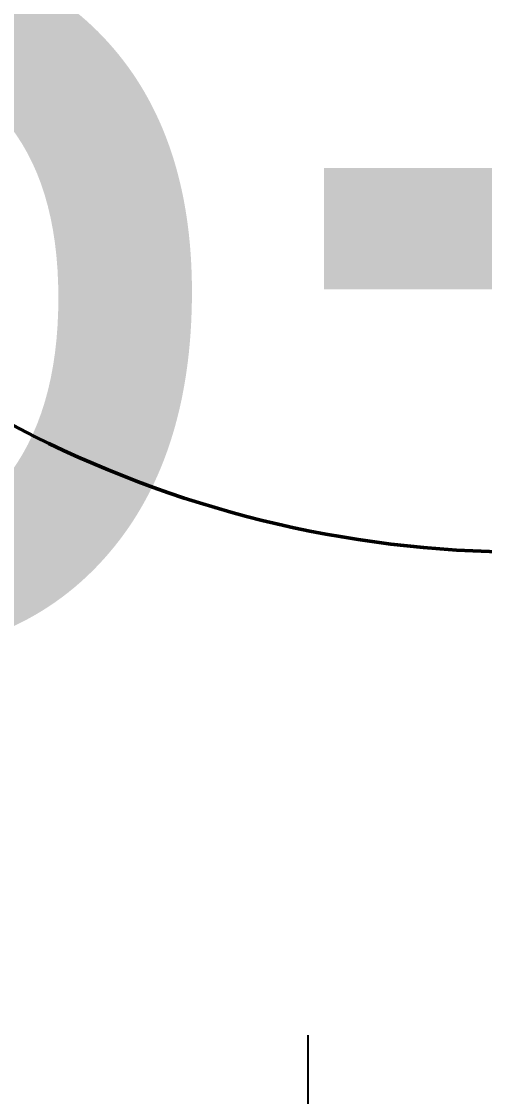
# Model space of a CAD drawing. Header units: millimetres. Extents: x -300 to 383236, y -195106 to -144646.
# Drawn here: x 7896.7 to 8052.4, y -175467.6 to -175106.1 of the extents above; entities that cross this region are included whole.
import ezdxf
from ezdxf.enums import TextEntityAlignment as Align

# ---------------------------------------------------------------- set-up
doc = ezdxf.new("R2010")
doc.units = ezdxf.units.MM
doc.header["$LTSCALE"] = 60
doc.set_wipeout_variables(frame=1)
doc.linetypes.add('CENTER', pattern=[2, 1.25, -0.25, 0.25, -0.25])
for name, color, linetype in [('1CEN', 20, 'CENTER'), ('C_TEXT_CONTAINER NO', 7, 'Continuous'), ('PDF3_형상', 7, 'Continuous')]:
    doc.layers.add(name, color=color, linetype=linetype)
doc.layers.add('C_REV', color=4, linetype='Continuous', lineweight=50)
doc.styles.add('Arial', font='arial.ttf')

# ---------------------------------------------------------------- blocks, each defined once
blk = doc.blocks.new('A$C688d464c')
at = {"layer": 'PDF3_형상', "color": 253, "lineweight": 25}
for points in [[(3004.26, -1418.45), (2932.38, -1418.45), (2922.97, -1414.18), (2919.54, -1414.18), (2916.11, -1416.74), (2915.27, -1420.17), (2916.97, -1423.59), (2920.4, -1426.16), (2923.82, -1425.3)], [(3034.21, -1416.74), (3034.21, -1497.18)], [(2933.23, -1418.45), (2933.23, -1421.87)], [(3013.67, -1425.3), (3010.25, -1420.17), (3005.11, -1418.45)], [(3014.52, -1425.3), (3016.24, -1426.16), (3023.94, -1426.16), (3023.94, -1425.3), (3026.51, -1425.3), (3026.51, -1420.17), (3042.77, -1420.17), (3042.77, -1425.3)], [(3034.21, -1425.3), (3034.21, -1420.17)], [(2923.82, -1426.16), (2932.38, -1422.73), (2959.77, -1422.73), (3003.41, -1422.73), (3008.53, -1425.3), (3014.52, -1433.86)], [(2959.77, -1421.87), (2959.77, -1422.73), (2964.04, -1424.44)], [(3006.83, -1428.72), (3000.84, -1425.3), (2964.04, -1425.3)], [(3012.82, -1436.43), (3007.69, -1427.86)], [(3045.33, -1426.16), (3023.94, -1426.16)], [(3055.61, -1444.12), (3055.61, -1434.71), (3053.03, -1427.01), (3052.19, -1426.16), (3045.33, -1426.16), (3045.33, -1425.3), (3026.51, -1425.3)], [(3012.82, -1444.98), (3012.82, -1432.15)], [(3015.38, -1433.86), (3017.1, -1434.71), (3055.61, -1434.71)], [(2940.94, -1437.29), (2892.16, -1437.29)], [(2914.41, -1438.14), (2914.41, -1549.39)], [(2915.27, -1439.85), (2916.11, -1439.85), (2916.11, -1437.29), (2978.59, -1436.43), (2967.46, -1436.43), (2966.6, -1437.29), (2962.33, -1437.29), (2961.47, -1438.14), (2958.05, -1438.14), (2958.05, -1438.99), (2956.34, -1438.99), (2957.19, -1440.7)], [(2916.11, -1437.29), (2915.27, -1438.14)], [(2928.09, -1465.52), (2929.81, -1465.52), (2929.81, -1466.37), (2929.81, -1465.52), (2929.81, -1464.67), (2930.67, -1463.81), (2930.67, -1462.95), (2931.52, -1462.95), (2931.52, -1462.1), (2932.38, -1461.24), (2932.38, -1460.38), (2933.23, -1459.54), (2934.09, -1458.68), (2934.09, -1457.82), (2934.94, -1457.82), (2934.94, -1456.96), (2935.8, -1456.11), (2936.66, -1455.25), (2937.52, -1454.39), (2946.07, -1446.7), (2956.34, -1441.56), (2967.46, -1437.29), (2979.45, -1436.43), (2991.43, -1437.29), (3002.55, -1441.56), (3012.82, -1446.7), (3021.37, -1454.39)], [(2958.91, -1439.85), (2972.6, -1436.43), (2986.29, -1436.43), (2999.98, -1439.85), (3000.84, -1438.99), (3000.84, -1439.85), (3001.7, -1439.85), (3001.7, -1440.7), (3002.55, -1440.7), (3003.41, -1438.99), (3001.7, -1438.99), (3000.84, -1438.14), (2998.27, -1438.14), (2997.41, -1437.29), (2993.13, -1437.29), (2992.27, -1436.43), (2981.16, -1436.43), (3043.62, -1437.29)], [(2999.98, -1548.53), (3000.84, -1549.39), (3003.41, -1549.39), (3003.41, -1548.53), (3004.26, -1548.53), (3005.11, -1547.67), (3005.97, -1547.67), (3007.69, -1546.81), (3008.53, -1546.81), (3009.39, -1545.95), (3010.25, -1545.95), (3011.11, -1545.11), (3011.96, -1544.25), (3012.82, -1544.25), (3013.67, -1543.39), (3014.52, -1542.54), (3015.38, -1542.54), (3016.24, -1541.68), (3017.1, -1540.82), (3017.1, -1539.98), (3017.96, -1539.98), (3018.8, -1539.12), (3019.66, -1538.26), (3020.52, -1537.4), (3021.37, -1536.54), (3022.23, -1536.54), (3023.09, -1535.69), (3023.09, -1534.84), (3022.23, -1533.98), (3022.23, -1533.13), (3023.09, -1533.13), (3023.09, -1532.27), (3023.94, -1531.41), (3024.8, -1530.55), (3024.8, -1529.7), (3025.65, -1529.7), (3025.65, -1528.84), (3026.51, -1528.84), (3026.51, -1527.99), (3027.37, -1527.13), (3027.37, -1526.28), (3028.22, -1525.42), (3028.22, -1524.56), (3029.08, -1524.56), (3029.08, -1523.7), (3029.94, -1522.86), (3029.08, -1522.86), (3028.22, -1522), (3027.37, -1522), (3027.37, -1520.29), (3026.51, -1520.29), (3026.51, -1521.14), (3026.51, -1520.29), (3024.8, -1520.29), (3024.8, -1519.43), (3022.23, -1519.43), (3022.23, -1518.58), (3021.37, -1518.58), (3021.37, -1517.72), (3022.23, -1516.87), (3022.23, -1508.31), (3023.09, -1507.46), (3023.09, -1493.76), (3029.94, -1493.76), (3029.94, -1497.18), (3029.08, -1498.03), (3029.08, -1513.45), (3028.22, -1514.29), (3028.22, -1519.43), (3027.37, -1520.29), (3027.37, -1516.01), (3028.22, -1514.29), (3028.22, -1504.88), (3029.08, -1504.03), (3029.08, -1493.76), (3029.08, -1484.35), (3028.22, -1483.49), (3028.22, -1473.22), (3027.37, -1472.37), (3027.37, -1468.09), (3027.37, -1467.23), (3026.51, -1467.23), (3026.51, -1466.37), (3023.94, -1462.95), (3021.37, -1458.68), (3017.96, -1455.25), (3014.52, -1451.83), (3011.11, -1449.26), (3006.83, -1446.7), (3002.55, -1444.98), (2998.27, -1443.27), (2993.99, -1441.56), (2988.86, -1440.7), (2984.58, -1439.85), (2975.17, -1439.85), (2970.02, -1440.7), (2965.75, -1441.56), (2961.47, -1443.27), (2957.19, -1444.98), (2952.92, -1446.7), (2948.64, -1449.26), (2945.21, -1451.83), (2941.79, -1455.25), (2938.36, -1458.68), (2935.8, -1462.95), (2933.23, -1466.37), (2932.38, -1466.37), (2932.38, -1467.23), (2932.38, -1468.09), (2932.38, -1469.8), (2931.52, -1470.65), (2931.52, -1478.36), (2930.67, -1479.21), (2930.67, -1491.2), (2931.52, -1492.04), (2931.52, -1492.9), (2931.52, -1493.76), (2931.52, -1492.9), (2931.52, -1493.76), (2931.52, -1495.47), (2931.52, -1494.62)], [(2933.23, -1466.37), (2932.38, -1466.37), (2934.94, -1462.1), (2937.52, -1458.68), (2940.94, -1455.25), (2944.35, -1451.83), (2948.64, -1449.26), (2952.06, -1446.7), (2956.34, -1444.12), (2960.61, -1442.42), (2965.75, -1440.7), (2970.02, -1439.85), (2975.17, -1438.99), (2984.58, -1438.99), (2988.86, -1439.85), (2993.99, -1440.7), (2998.27, -1442.42), (3002.55, -1444.12), (3006.83, -1445.84), (3011.11, -1448.4), (3014.52, -1451.83), (3018.8, -1455.25), (3021.37, -1458.68), (3024.8, -1462.1), (3027.37, -1466.37), (3026.51, -1466.37)], [(2906.7, -1459.54), (2905, -1450.97), (2906.7, -1442.42), (2914.41, -1442.42)], [(2907.56, -1442.42), (2907.56, -1450.97)], [(3021.37, -1469.8), (3021.37, -1468.95), (3023.94, -1468.95), (3023.94, -1468.09), (3025.65, -1468.09), (3025.65, -1467.23), (3026.51, -1467.23), (3024.8, -1467.23), (3024.8, -1468.09), (3022.23, -1468.09), (3022.23, -1468.95), (3021.37, -1468.95), (3018.8, -1465.52), (3016.24, -1462.1), (3013.67, -1459.54), (3010.25, -1456.11), (3006.83, -1453.53), (3003.41, -1451.83), (2999.98, -1450.11), (2995.7, -1448.4), (2992.27, -1446.7), (2988, -1445.84), (2983.72, -1445.84), (2979.45, -1444.98), (2976.03, -1445.84), (2971.74, -1445.84), (2967.46, -1446.7), (2963.19, -1448.4), (2959.77, -1450.11), (2955.48, -1451.83), (2952.06, -1453.53), (2948.64, -1456.11), (2946.07, -1459.54), (2942.65, -1462.1), (2940.08, -1465.52), (2938.36, -1468.95), (2938.36, -1469.8), (2939.22, -1469.8), (2939.22, -1473.22), (2938.36, -1473.22), (2938.36, -1483.49), (2941.79, -1481.79), (2941.79, -1480.93), (2951.2, -1480.93), (2951.2, -1480.06)], [(3013.67, -1444.98), (3014.52, -1445.84)], [(3044.48, -1450.97), (3052.19, -1450.97), (3052.19, -1442.42)], [(3053.03, -1459.54), (3054.75, -1450.97), (3053.03, -1442.42), (3044.48, -1442.42)], [(3056.47, -1444.98), (3055.61, -1447.55)], [(3012.82, -1449.26), (3012.82, -1451.83)], [(3014.52, -1453.53), (3016.24, -1453.53), (3016.24, -1448.4), (3014.52, -1448.4), (3013.67, -1449.26)], [(3038.49, -1451.83), (3038.49, -1447.55), (3037.63, -1446.7), (3016.24, -1446.7), (3014.52, -1446.7)], [(3015.38, -1448.4), (3015.38, -1453.53)], [(3016.24, -1446.7), (3016.24, -1448.4)], [(3053.89, -1452.69), (3054.75, -1451.83), (3054.75, -1447.55)], [(2914.41, -1450.97), (2906.7, -1450.97)], [(2907.56, -1451.83), (2907.56, -1460.38)], [(3013.67, -1451.83), (3014.52, -1452.69)], [(3023.09, -1452.69), (3022.23, -1453.53), (3022.23, -1454.39), (3023.09, -1455.25), (3023.09, -1456.11), (3023.94, -1456.11), (3023.94, -1456.96), (3024.8, -1456.96), (3024.8, -1457.82), (3025.65, -1458.68), (3026.51, -1459.54), (3026.51, -1460.38), (3027.37, -1461.24), (3027.37, -1462.1), (3028.22, -1462.1), (3028.22, -1462.95), (3029.08, -1463.81), (3029.08, -1464.67), (3029.94, -1464.67), (3029.94, -1465.52), (3029.94, -1466.37), (3029.94, -1467.23), (3028.22, -1467.23), (3028.22, -1468.09), (3027.37, -1468.09)], [(3039.35, -1451.83), (3040.21, -1452.69)], [(3052.19, -1460.38), (3052.19, -1451.83)], [(3016.24, -1453.53), (3016.24, -1470.65), (3010.25, -1470.65), (3010.25, -1517.72), (3010.25, -1518.58)], [(3038.49, -1453.53), (3030.78, -1453.53)], [(3053.89, -1453.53), (3053.03, -1453.53), (3040.21, -1453.53)], [(3059.03, -1469.8), (3059.03, -1470.65), (3053.03, -1470.65), (3053.03, -1453.53)], [(2914.41, -1460.38), (2906.7, -1460.38)], [(2956.34, -1468.09), (2958.05, -1466.37), (2959.77, -1465.52), (2961.47, -1463.81), (2963.19, -1462.95), (2964.89, -1462.1), (2967.46, -1461.24), (2969.18, -1460.38), (2970.88, -1460.38), (2973.45, -1459.54), (2975.17, -1459.54), (2977.73, -1458.68), (2982.01, -1458.68), (2983.72, -1459.54), (2986.29, -1459.54), (2988, -1460.38), (2990.57, -1460.38), (2992.27, -1461.24), (2993.99, -1462.1), (2996.56, -1462.95), (2998.27, -1463.81), (2999.98, -1465.52), (3001.7, -1466.37), (3003.41, -1468.09), (2996.56, -1462.95), (2988, -1459.54), (2979.45, -1458.68), (2970.88, -1459.54), (2962.33, -1462.95), (2955.48, -1468.09)], [(3044.48, -1460.38), (3053.03, -1460.38)], [(3031.64, -1520.29), (3031.64, -1521.14), (3031.64, -1520.29), (3031.64, -1468.09), (3031.64, -1466.37), (3031.64, -1465.52), (3029.94, -1465.52), (3029.94, -1464.67), (3031.64, -1463.81), (3029.94, -1464.67), (3029.94, -1465.52), (3028.22, -1465.52), (3027.37, -1466.37), (3027.37, -1468.09), (3027.37, -1467.23)], [(3043.62, -1466.37), (3031.64, -1466.37), (3031.64, -1464.67), (3031.64, -1463.81)], [(2915.27, -1464.67), (2916.11, -1464.67), (2928.09, -1464.67), (2928.09, -1466.37), (2928.09, -1467.23), (2927.25, -1467.23), (2927.25, -1468.09), (2927.25, -1489.48), (2928.95, -1489.48), (2927.25, -1491.2), (2927.25, -1489.48), (2916.11, -1489.48)], [(2916.11, -1467.23), (2915.27, -1467.23)], [(2916.11, -1466.37), (2928.09, -1466.37)], [(2927.25, -1467.23), (2928.95, -1466.37)], [(2931.52, -1468.09), (2931.52, -1467.23), (2929.81, -1467.23), (2929.81, -1466.37), (2929.81, -1489.48), (2929.81, -1483.49), (2930.67, -1482.63), (2930.67, -1472.37), (2931.52, -1471.51), (2931.52, -1468.09), (2931.52, -1467.23), (2932.38, -1467.23), (2932.38, -1466.37), (2932.38, -1465.52)], [(2932.38, -1466.37), (2931.52, -1466.37), (2931.52, -1465.52), (2929.81, -1465.52)], [(3007.69, -1467.23), (3006.83, -1467.23), (3006.83, -1521.14), (3007.69, -1521.14)], [(3027.37, -1520.29), (3029.08, -1520.29), (3029.08, -1521.14), (3029.94, -1521.14), (3029.94, -1466.37), (3031.64, -1467.23)], [(3044.48, -1467.23), (3043.62, -1467.23)], [(2933.23, -1468.09), (2932.38, -1468.09)], [(2952.06, -1470.65), (2952.92, -1471.51), (2953.78, -1469.8)], [(2952.92, -1470.65), (2952.06, -1473.22), (2952.06, -1472.37), (2952.92, -1472.37), (2952.92, -1471.51), (2952.92, -1470.65), (2953.78, -1470.65)], [(3005.97, -1468.95), (3005.97, -1519.43), (3003.41, -1515.15), (3003.41, -1472.37), (3002.55, -1472.37), (3002.55, -1515.15), (3003.41, -1515.15), (3002.55, -1516.01), (3005.11, -1520.29), (2954.63, -1520.29), (2957.19, -1516.01), (2956.34, -1515.15), (2953.78, -1519.43), (2953.78, -1468.95)], [(2954.63, -1468.09), (3005.11, -1468.09)], [(2996.56, -1471.51), (2998.27, -1468.95), (2961.47, -1468.95), (2963.19, -1471.51), (2995.7, -1471.51)], [(2997.41, -1470.65), (2962.33, -1470.65)], [(3004.26, -1469.8), (3004.26, -1473.22), (2990.57, -1473.22), (2989.71, -1474.94), (2989.71, -1513.45), (2990.57, -1514.29), (3004.26, -1514.29), (3004.26, -1473.22)], [(3006.83, -1468.09), (3005.11, -1469.8), (3005.97, -1471.51), (3006.83, -1470.65), (3007.69, -1473.22), (3006.83, -1473.22), (3006.83, -1471.51), (3006.83, -1470.65)], [(3005.97, -1470.65), (3005.97, -1471.51), (3006.83, -1471.51)], [(3009.39, -1469.8), (3007.69, -1468.09)], [(3021.37, -1468.95), (3020.52, -1469.8), (3020.52, -1474.94), (3021.37, -1475.78), (3021.37, -1483.49), (3017.96, -1481.79), (3017.96, -1480.93), (3008.53, -1480.93)], [(3010.25, -1469.8), (3010.25, -1470.65)], [(3059.03, -1470.65), (3059.03, -1517.72), (3010.25, -1517.72)], [(3016.24, -1469.8), (3024.8, -1474.08), (3034.21, -1475.78), (3043.62, -1474.08), (3052.19, -1469.8)], [(3029.94, -1493.76), (3029.94, -1490.34), (3029.08, -1489.48), (3029.08, -1474.08), (3028.22, -1473.22), (3028.22, -1468.95), (3027.37, -1468.09), (3026.51, -1468.09)], [(3034.21, -1470.65), (3034.21, -1521.14)], [(2911.84, -1474.08), (2913.55, -1475.78)], [(2952.06, -1506.6), (2951.2, -1506.6), (2951.2, -1505.74), (2941.79, -1505.74), (2939.22, -1505.74), (2939.22, -1504.03), (2938.36, -1504.03), (2938.36, -1503.17), (2938.36, -1493.76), (2938.36, -1485.21), (2938.36, -1483.49), (2939.22, -1483.49), (2939.22, -1482.63), (2940.08, -1482.63), (2940.08, -1481.79), (2941.79, -1481.79), (2951.2, -1481.79), (2951.2, -1473.22), (2952.06, -1473.22), (2952.06, -1480.93), (2951.2, -1480.93)], [(2956.34, -1472.37), (2956.34, -1515.15), (2957.19, -1515.15), (2957.19, -1472.37), (2956.34, -1472.37), (3002.55, -1472.37), (3002.55, -1471.51)], [(2957.19, -1472.37), (2957.19, -1471.51), (3001.7, -1471.51)], [(2978.59, -1471.51), (2979.45, -1471.51), (2980.3, -1471.51), (2979.45, -1471.51)], [(2990.57, -1474.08), (2990.57, -1480.93)], [(3008.53, -1480.06), (3008.53, -1480.93), (3007.69, -1480.93), (3007.69, -1473.22), (3008.53, -1473.22), (3008.53, -1481.79), (3017.96, -1481.79), (3018.8, -1481.79), (3019.66, -1482.63), (3020.52, -1482.63), (3020.52, -1483.49), (3020.52, -1484.35), (3021.37, -1484.35), (3021.37, -1485.21), (3021.37, -1493.76), (3021.37, -1503.17), (3021.37, -1504.03), (3020.52, -1504.03), (3020.52, -1504.88), (3019.66, -1504.88), (3019.66, -1505.74), (3017.96, -1505.74), (3008.53, -1505.74), (3008.53, -1506.6), (3017.96, -1506.6)], [(3046.19, -1475.78), (3047.9, -1474.08)], [(3056.47, -1474.08), (3058.17, -1475.78)], [(2914.41, -1476.64), (2913.55, -1476.64)], [(2989.71, -1477.5), (2940.94, -1477.5)], [(3045.33, -1476.64), (3046.19, -1476.64)], [(3059.03, -1476.64), (3058.17, -1476.64)], [(3059.88, -1510.88), (3059.03, -1511.73), (3059.03, -1476.64), (3059.88, -1477.5)], [(3004.26, -1481.79), (2990.57, -1481.79), (2990.57, -1486.06)], [(2993.13, -1484.35), (2992.27, -1482.63), (2993.13, -1480.93), (2993.13, -1485.21)], [(2993.99, -1485.21), (2993.99, -1480.93)], [(2994.85, -1484.35), (2995.7, -1482.63), (2994.85, -1480.93)], [(3059.03, -1481.79), (3010.25, -1481.79)], [(2938.36, -1483.49), (2937.52, -1483.49), (2937.52, -1485.21), (2937.52, -1493.76), (2937.52, -1503.17), (2937.52, -1502.31)], [(2937.52, -1484.35), (2937.52, -1485.21), (2938.36, -1485.21)], [(2938.36, -1482.63), (2938.36, -1483.49), (2939.22, -1483.49)], [(3021.37, -1485.21), (3022.23, -1485.21)], [(2928.09, -1491.2), (2929.81, -1489.48), (2929.81, -1488.62)], [(3004.26, -1486.06), (2990.57, -1486.06), (2990.57, -1501.47), (3004.26, -1501.47)], [(2904.14, -1492.9), (2910.99, -1492.9)], [(2915.27, -1492.9), (2921.26, -1492.9), (2920.4, -1493.76), (2921.26, -1495.47), (2915.27, -1495.47)], [(2916.11, -1491.2), (2928.09, -1491.2), (2928.95, -1492.04), (2929.81, -1492.04), (2929.81, -1492.9), (2929.81, -1493.76), (2930.67, -1493.76), (2929.81, -1493.76), (2938.36, -1493.76)], [(2921.26, -1491.2), (2921.26, -1492.9), (2929.81, -1492.9), (2929.81, -1492.04), (2930.67, -1492.04)], [(2930.67, -1491.2), (2930.67, -1490.34), (2929.81, -1489.48), (2928.09, -1491.2), (2928.09, -1490.34)], [(2928.95, -1492.04), (2929.81, -1491.2)], [(3035.07, -1492.9), (3034.21, -1492.9), (3034.21, -1494.62), (3033.36, -1494.62), (3033.36, -1495.47), (3035.07, -1495.47), (3035.07, -1492.9), (3035.07, -1492.04)], [(3034.21, -1492.04), (3034.21, -1496.33), (3034.21, -1492.04)], [(3055.61, -1492.9), (3048.76, -1492.9)], [(2989.71, -1493.76), (2916.11, -1493.76)], [(2929.81, -1494.62), (2929.81, -1495.47), (2929.81, -1496.33), (2928.95, -1496.33), (2928.09, -1496.33), (2916.11, -1496.33)], [(2929.81, -1493.76), (2920.4, -1493.76), (2929.81, -1493.76)], [(2929.81, -1495.47), (2921.26, -1495.47), (2921.26, -1496.33)], [(2927.25, -1496.33), (2927.25, -1498.03), (2927.25, -1520.29), (2927.25, -1519.43)], [(2929.81, -1497.18), (2928.95, -1496.33), (2928.95, -1495.47)], [(2930.67, -1495.47), (2929.81, -1495.47), (2929.81, -1493.76)], [(2931.52, -1495.47), (2931.52, -1496.33), (2930.67, -1496.33), (2930.67, -1497.18), (2930.67, -1508.31), (2931.52, -1510.02), (2931.52, -1516.87), (2932.38, -1518.58), (2932.38, -1520.29), (2932.38, -1521.14), (2933.23, -1520.29), (2933.23, -1521.14), (2935.8, -1525.42), (2938.36, -1528.84), (2941.79, -1532.27), (2945.21, -1535.69), (2948.64, -1538.26), (2952.92, -1540.82), (2957.19, -1543.39), (2961.47, -1545.11), (2965.75, -1546.81), (2970.02, -1547.67), (2975.17, -1548.53), (2984.58, -1548.53), (2988.86, -1547.67), (2993.99, -1546.81), (2998.27, -1545.11), (3002.55, -1543.39), (3006.83, -1540.82), (3011.11, -1538.26), (3014.52, -1535.69), (3017.96, -1532.27), (3021.37, -1528.84), (3023.94, -1525.42), (3026.51, -1521.14), (3025.65, -1521.14), (3025.65, -1520.29), (3023.94, -1520.29), (3023.09, -1519.43), (3021.37, -1519.43), (3018.8, -1522.86), (3016.24, -1525.42), (3013.67, -1528.84), (3010.25, -1531.41), (3006.83, -1533.98), (3003.41, -1536.54), (2999.98, -1538.26), (2995.7, -1539.98), (2992.27, -1540.82), (2988, -1541.68), (2983.72, -1542.54), (2976.03, -1542.54), (2971.74, -1541.68), (2967.46, -1540.82), (2963.19, -1539.98), (2959.77, -1538.26), (2955.48, -1536.54), (2952.06, -1533.98), (2948.64, -1531.41), (2946.07, -1528.84), (2942.65, -1525.42), (2940.08, -1522.86), (2938.36, -1519.43), (2939.22, -1518.58), (2939.22, -1515.15), (2938.36, -1514.29), (2938.36, -1504.03)], [(3065.02, -1493.76), (3082.13, -1493.76), (3065.02, -1493.76), (3004.26, -1493.76), (2986.29, -1493.76)], [(3021.37, -1493.76), (3022.23, -1493.76), (3022.23, -1501.47), (3021.37, -1502.31), (3021.37, -1504.03), (3021.37, -1503.17), (3022.23, -1503.17)], [(3032.5, -1493.76), (3036.78, -1493.76), (3032.5, -1493.76)], [(2916.11, -1498.03), (2927.25, -1498.03)], [(2927.25, -1497.18), (2928.95, -1498.89), (2927.25, -1498.89)], [(2929.81, -1498.03), (2929.81, -1498.89), (2928.09, -1497.18), (2929.81, -1498.89), (2929.81, -1498.03), (2930.67, -1498.03), (2930.67, -1497.18)], [(2939.22, -1504.03), (2938.36, -1504.03), (2937.52, -1504.03), (2937.52, -1503.17), (2938.36, -1503.17)], [(2990.57, -1501.47), (2990.57, -1506.6), (3004.26, -1506.6)], [(2938.36, -1504.88), (2941.79, -1506.6)], [(2941.79, -1505.74), (2941.79, -1506.6), (2951.2, -1506.6)], [(2952.06, -1516.87), (2952.92, -1516.01), (2952.92, -1516.87), (2952.92, -1516.01), (2952.06, -1516.01), (2952.06, -1514.29), (2951.2, -1514.29), (2951.2, -1505.74)], [(3008.53, -1505.74), (3008.53, -1514.29), (3007.69, -1514.29), (3007.69, -1515.15), (3006.83, -1515.15), (3006.83, -1516.87), (3005.97, -1516.87), (3005.97, -1517.72)], [(3008.53, -1506.6), (3007.69, -1506.6)], [(3059.03, -1505.74), (3010.25, -1505.74)], [(3021.37, -1504.88), (3017.96, -1506.6), (3017.96, -1505.74)], [(2989.71, -1510.88), (2934.09, -1510.88)], [(2952.06, -1515.15), (2952.06, -1507.46)], [(2990.57, -1507.46), (2990.57, -1514.29)], [(3007.69, -1507.46), (3007.69, -1515.15)], [(2904.14, -1513.45), (2910.99, -1513.45)], [(2913.55, -1512.59), (2911.84, -1514.29)], [(2914.41, -1511.73), (2913.55, -1511.73)], [(2952.92, -1516.01), (2953.78, -1517.72), (2953.78, -1516.87), (2952.92, -1516.87), (2952.06, -1514.29)], [(3004.26, -1514.29), (3004.26, -1518.58)], [(3007.69, -1514.29), (3006.83, -1516.87), (3005.97, -1516.01), (3005.11, -1517.72)], [(3045.33, -1511.73), (3046.19, -1511.73)], [(3047.9, -1514.29), (3046.19, -1512.59)], [(3055.61, -1513.45), (3048.76, -1513.45)], [(3058.17, -1512.59), (3056.47, -1514.29)], [(3059.03, -1511.73), (3058.17, -1511.73)], [(3002.55, -1515.15), (3002.55, -1516.01), (2956.34, -1516.01)], [(2957.19, -1515.15), (2957.19, -1516.01)], [(3001.7, -1516.87), (2957.19, -1516.87)], [(2995.7, -1516.87), (2963.19, -1516.87), (2961.47, -1519.43), (2998.27, -1519.43), (2996.56, -1516.87)], [(2962.33, -1517.72), (2997.41, -1517.72)], [(2978.59, -1516.01), (2979.45, -1516.01), (2980.3, -1516.01)], [(2980.3, -1516.87), (2979.45, -1516.87)], [(3059.03, -1517.72), (3059.03, -1518.58)], [(2916.11, -1521.14), (2915.27, -1521.14), (2916.11, -1521.14), (2928.09, -1521.14)], [(2928.95, -1522), (2927.25, -1521.14)], [(2929.81, -1521.14), (2930.67, -1521.14), (2930.67, -1520.29), (2931.52, -1520.29), (2931.52, -1519.43)], [(2932.38, -1519.43), (2933.23, -1519.43)], [(2953.78, -1518.58), (2954.63, -1519.43)], [(2955.48, -1519.43), (2962.33, -1524.56), (2970.88, -1527.99), (2979.45, -1528.84), (2988, -1527.99), (2996.56, -1524.56), (3003.41, -1519.43)], [(3003.41, -1520.29), (3001.7, -1521.14), (2999.98, -1522.86), (2998.27, -1523.7), (2996.56, -1524.56), (2993.99, -1526.28), (2992.27, -1526.28), (2990.57, -1527.13), (2988, -1527.99), (2986.29, -1528.84), (2975.17, -1528.84), (2973.45, -1527.99), (2970.88, -1527.99), (2969.18, -1527.13), (2967.46, -1526.28), (2964.89, -1525.42), (2963.19, -1524.56), (2961.47, -1523.7), (2959.77, -1522.86), (2958.05, -1521.14), (2956.34, -1520.29)], [(3005.11, -1518.58), (3006.83, -1520.29)], [(3005.11, -1519.43), (3005.97, -1518.58)], [(3007.69, -1520.29), (3009.39, -1518.58)], [(3026.51, -1519.43), (3027.37, -1519.43)], [(3026.51, -1520.29), (3027.37, -1521.14), (3026.51, -1521.14)], [(3026.51, -1522), (3027.37, -1522), (3027.37, -1521.14)], [(3031.64, -1522), (3029.94, -1522), (3029.94, -1522.86), (3031.64, -1523.7), (3031.64, -1522.86), (3031.64, -1523.7), (3031.64, -1521.14), (3029.94, -1522), (3029.94, -1521.14)], [(3031.64, -1521.14), (3043.62, -1521.14), (3044.48, -1521.14)], [(2916.11, -1523.7), (2915.27, -1523.7), (2916.11, -1523.7), (2928.09, -1523.7), (2935.8, -1534.84), (2936.66, -1533.98)], [(2929.81, -1522), (2928.09, -1522)], [(2929.81, -1522.86), (2928.09, -1523.7), (2928.09, -1522.86)], [(3044.48, -1523.7), (3043.62, -1523.7), (3031.64, -1523.7), (3029.94, -1522.86), (3029.94, -1522)], [(2906.7, -1545.11), (2905, -1536.54), (2906.7, -1527.99), (2914.41, -1527.99)], [(2907.56, -1527.99), (2907.56, -1536.54)], [(3044.48, -1536.54), (3052.19, -1536.54), (3052.19, -1527.99)], [(3053.03, -1545.11), (3054.75, -1536.54), (3053.03, -1527.99), (3044.48, -1527.99)], [(2937.52, -1533.13), (2946.07, -1540.82), (2956.34, -1545.95), (2967.46, -1550.24), (2979.45, -1551.09), (2991.43, -1550.24), (3002.55, -1545.95), (3012.82, -1540.82), (3021.37, -1533.13)], [(3022.23, -1533.98), (3021.37, -1533.98), (3020.52, -1534.84), (3019.66, -1535.69), (3018.8, -1536.54), (3018.8, -1537.4), (3017.96, -1537.4), (3017.1, -1538.26), (3016.24, -1539.12), (3015.38, -1539.98), (3014.52, -1539.98), (3013.67, -1540.82), (3012.82, -1541.68), (3011.96, -1541.68), (3011.11, -1542.54), (3010.25, -1543.39), (3009.39, -1543.39), (3008.53, -1544.25), (3007.69, -1544.25), (3006.83, -1545.11), (3005.97, -1545.95), (3005.11, -1545.95), (3004.26, -1546.81), (3002.55, -1546.81), (3002.55, -1547.67), (3000.84, -1547.67), (3000.84, -1548.53)], [(2914.41, -1536.54), (2906.7, -1536.54)], [(2907.56, -1537.4), (2907.56, -1545.95)], [(3052.19, -1545.95), (3052.19, -1537.4)], [(2914.41, -1545.95), (2906.7, -1545.95)], [(3044.48, -1545.95), (3053.03, -1545.95)], [(2915.27, -1549.39), (2916.11, -1550.24), (2916.11, -1547.67), (2915.27, -1547.67), (2916.11, -1547.67), (2916.11, -1550.24)], [(2916.11, -1551.09), (2978.59, -1551.95), (2970.88, -1551.95), (2970.02, -1551.09), (2964.89, -1551.09), (2964.04, -1550.24), (2959.77, -1550.24), (2958.91, -1549.39), (2956.34, -1549.39), (2956.34, -1548.53), (2956.34, -1547.67)], [(2957.19, -1547.67), (2956.34, -1549.39)], [(2958.91, -1547.67), (2972.6, -1551.09), (2986.29, -1551.09), (2999.98, -1547.67)], [(2977.73, -1552.8), (2977.73, -1551.95), (2977.73, -1552.8), (2977.73, -1551.95), (2981.16, -1551.95), (2988.86, -1551.95), (2989.71, -1551.09), (2994.85, -1551.09), (2995.7, -1550.24), (2999.12, -1550.24), (2999.98, -1549.39), (3000.84, -1549.39)], [(3003.41, -1549.39), (3002.55, -1547.67)], [(3003.41, -1548.53), (3043.62, -1547.67), (3044.48, -1547.67)], [(2976.87, -1551.95), (2976.87, -1551.09)], [(2981.16, -1551.95), (3043.62, -1551.09)], [(2982.01, -1551.95), (2982.01, -1552.8), (2982.01, -1551.95), (2982.01, -1551.09)]]:
    blk.add_lwpolyline(points, dxfattribs=at)
for points in [[(3043.62, -1437.29), (3043.62, -1439.85), (3043.62, -1547.67), (3043.62, -1550.24), (3044.48, -1549.39), (3044.48, -1438.14)], [(3030.78, -1455.25), (3038.49, -1455.25), (3038.49, -1448.4), (3030.78, -1448.4)], [(2928.09, -1463.81), (2928.09, -1464.67), (2928.09, -1463.81), (2929.81, -1464.67)], [(2933.23, -1466.37), (2933.23, -1467.23), (2932.38, -1466.37)], [(2932.38, -1467.23), (2933.23, -1467.23), (2934.09, -1468.09), (2935.8, -1468.09), (2935.8, -1468.95), (2938.36, -1468.95), (2937.52, -1468.95), (2936.66, -1468.09), (2934.94, -1468.09), (2934.94, -1467.23)], [(3026.51, -1467.23), (3026.51, -1466.37), (3027.37, -1466.37)], [(2954.63, -1468.09), (2953.78, -1468.95), (2956.34, -1472.37), (2957.19, -1471.51)], [(3005.97, -1468.95), (3005.11, -1468.09), (3002.55, -1471.51), (3003.41, -1472.37)], [(2904.14, -1514.29), (2904.14, -1473.22), (2910.99, -1473.22), (2910.99, -1515.15)], [(3055.61, -1514.29), (3055.61, -1473.22), (3048.76, -1473.22), (3048.76, -1515.15)], [(2914.41, -1510.88), (2914.41, -1477.5), (2914.41, -1476.64), (2914.41, -1511.73)], [(3044.48, -1510.88), (3044.48, -1477.5), (3045.33, -1476.64), (3045.33, -1511.73)], [(2991.43, -1482.63), (2991.43, -1481.79), (2992.27, -1480.93), (2995.7, -1480.93), (2995.7, -1481.79), (2996.56, -1482.63), (2996.56, -1483.49), (2995.7, -1484.35), (2995.7, -1485.21), (2992.27, -1485.21), (2991.43, -1484.35)], [(2992.27, -1482.63), (2993.13, -1484.35), (2995.7, -1483.49), (2995.7, -1481.79), (2993.13, -1480.93)], [(2962.33, -1493.76), (2962.33, -1492.9), (2963.19, -1491.2), (2964.04, -1490.34), (2964.89, -1489.48), (2966.6, -1488.62), (2969.18, -1488.62), (2970.02, -1489.48), (2971.74, -1490.34), (2972.6, -1491.2), (2972.6, -1496.33), (2971.74, -1498.03), (2970.02, -1498.89), (2964.89, -1498.89), (2964.04, -1498.03), (2963.19, -1496.33), (2962.33, -1495.47)], [(2986.29, -1493.76), (2986.29, -1492.9), (2987.14, -1491.2), (2988, -1490.34), (2988.86, -1489.48), (2990.57, -1488.62), (2993.13, -1488.62), (2993.99, -1489.48), (2995.7, -1490.34), (2996.56, -1491.2), (2996.56, -1492.9), (2997.41, -1493.76), (2996.56, -1495.47), (2996.56, -1496.33), (2995.7, -1498.03), (2993.99, -1498.89), (2988.86, -1498.89), (2988, -1498.03), (2987.14, -1496.33), (2986.29, -1495.47)], [(2963.19, -1493.76), (2964.04, -1497.18), (2967.46, -1498.03), (2970.88, -1497.18), (2971.74, -1493.76), (2970.88, -1490.34), (2967.46, -1489.48), (2964.04, -1490.34)], [(2964.04, -1493.76), (2964.89, -1496.33), (2967.46, -1497.18), (2970.02, -1496.33), (2970.88, -1493.76), (2970.02, -1491.2), (2967.46, -1490.34), (2964.89, -1491.2)], [(2964.04, -1493.76), (2964.89, -1496.33), (2967.46, -1497.18), (2970.02, -1496.33), (2970.88, -1493.76), (2970.02, -1491.2), (2967.46, -1490.34), (2964.89, -1491.2)], [(2966.6, -1492.04), (2969.18, -1492.04), (2970.02, -1493.76), (2969.18, -1496.33), (2966.6, -1496.33), (2965.75, -1493.76)], [(2987.14, -1493.76), (2988, -1497.18), (2991.43, -1498.03), (2994.85, -1497.18), (2995.7, -1493.76), (2994.85, -1490.34), (2991.43, -1489.48), (2988, -1490.34)], [(2988, -1493.76), (2988.86, -1496.33), (2991.43, -1497.18), (2993.99, -1496.33), (2994.85, -1493.76), (2993.99, -1491.2), (2991.43, -1490.34), (2988.86, -1491.2)], [(2988, -1493.76), (2988.86, -1496.33), (2991.43, -1497.18), (2993.99, -1496.33), (2994.85, -1493.76), (2993.99, -1491.2), (2991.43, -1490.34), (2988.86, -1491.2)], [(2993.99, -1492.9), (2993.99, -1495.47), (2991.43, -1496.33), (2989.71, -1495.47), (2989.71, -1492.9), (2991.43, -1492.04)], [(3035.92, -1493.76), (3035.07, -1492.04), (3032.5, -1492.9), (3032.5, -1494.62), (3035.07, -1495.47)], [(2920.4, -1493.76), (2914.41, -1493.76)], [(2932.38, -1521.14), (2933.23, -1521.14)], [(3026.51, -1520.29), (3026.51, -1521.14)], [(2977.73, -1551.09), (2977.73, -1551.95)], [(2977.73, -1551.95), (2977.73, -1552.8), (2977.73, -1551.95), (2981.16, -1551.95)], [(2982.01, -1551.95), (2982.01, -1552.8), (2982.01, -1551.95), (2982.01, -1551.09)]]:
    blk.add_lwpolyline(points, close=True, dxfattribs=at)
for points in [[(2935.8, -1534.84, 0.096022), (2956.34, -1548.53), (2916.11, -1547.67), (2916.11, -1439.85), (2956.34, -1438.99), (2954.63, -1439.85), (2953.78, -1439.85), (2952.92, -1440.7), (2952.06, -1440.7), (2951.2, -1441.56), (2950.35, -1441.56), (2949.5, -1442.42), (2948.64, -1443.27), (2947.78, -1443.27), (2946.93, -1444.12), (2946.07, -1444.98), (2945.21, -1444.98), (2944.35, -1445.84), (2943.5, -1446.7), (2942.65, -1446.7), (2941.79, -1447.55), (2940.94, -1448.4), (2940.08, -1449.26), (2939.22, -1450.11), (2938.36, -1450.97), (2937.52, -1451.83), (2936.66, -1452.69), (2935.8, -1453.53), (2935.8, -1452.69), (2936.66, -1453.53)], [(2937.52, -1454.39, -0.102583), (2956.34, -1440.7), (2958.05, -1440.7), (2958.05, -1439.85), (2958.91, -1439.85), (2958.05, -1438.99)], [(3044.48, -1464.67), (3043.62, -1464.67), (3031.64, -1464.67, 0.133662), (3023.09, -1453.53, 0.146169), (3003.41, -1438.99), (3043.62, -1439.85), (3044.48, -1439.85)], [(2938.36, -1468.95), (2939.22, -1469.8, -0.572377), (3020.52, -1469.8), (3021.37, -1469.8), (3021.37, -1470.65), (3022.23, -1471.51), (3022.23, -1480.06), (3023.09, -1480.93), (3023.09, -1493.76), (3022.23, -1493.76), (3022.23, -1486.06), (3021.37, -1486.06), (3021.37, -1485.21), (3021.37, -1483.49), (3020.52, -1483.49)], [(2938.36, -1469.8), (2937.52, -1470.65), (2937.52, -1476.64), (2936.66, -1477.5), (2936.66, -1510.02), (2937.52, -1511.73), (2937.52, -1517.72), (2938.36, -1518.58), (2937.52, -1518.58), (2936.66, -1519.43), (2934.94, -1519.43), (2934.94, -1520.29), (2933.23, -1520.29), (2932.38, -1521.14), (2933.23, -1521.14), (2934.09, -1520.29), (2935.8, -1520.29), (2935.8, -1519.43), (2938.36, -1519.43), (2938.36, -1518.58), (2939.22, -1518.58, 0.568257), (3020.52, -1518.58), (3021.37, -1519.43), (3021.37, -1518.58), (3020.52, -1518.58), (3020.52, -1513.45), (3021.37, -1512.59), (3021.37, -1504.03), (3020.52, -1504.03)], [(2958.05, -1549.39), (2958.91, -1548.53), (2958.91, -1547.67), (2957.19, -1547.67), (2956.34, -1546.81, -0.116752), (2937.52, -1533.98), (2937.52, -1533.13), (2936.66, -1533.13), (2936.66, -1532.27), (2935.8, -1532.27), (2935.8, -1531.41), (2934.94, -1531.41), (2934.94, -1530.55), (2934.09, -1529.7), (2934.09, -1528.84), (2933.23, -1528.84), (2933.23, -1527.99), (2932.38, -1527.99), (2932.38, -1526.28), (2931.52, -1526.28), (2931.52, -1525.42), (2930.67, -1524.56), (2930.67, -1523.7), (2929.81, -1523.7), (2929.81, -1522.86), (2929.81, -1522), (2929.81, -1522.86), (2929.81, -1521.14), (2929.81, -1498.89), (2929.81, -1504.88), (2930.67, -1505.74), (2930.67, -1516.01), (2931.52, -1516.87), (2931.52, -1520.29), (2931.52, -1521.14), (2932.38, -1521.14), (2932.38, -1522), (2933.23, -1522)], [(2927.25, -1520.29), (2927.25, -1521.14), (2928.09, -1521.14), (2928.09, -1523.7), (2929.81, -1522.86), (2930.67, -1522.86), (2930.67, -1522), (2932.38, -1522, 0.576658), (3027.37, -1522)]]:
    blk.add_lwpolyline(points, format="xyb", dxfattribs=at)
for centre, radius, start, end in [((2969.23, -1509.6), 76.53, 46.1709, 64.19), ((2980.71, -1492.84), 59.67, 138.8009, 151.8336), ((2916.12, -1494.17), 23.96, 179.0061, 0.9939), ((2951.77, -1471.21), 95.58, 318.2649, 326.6902)]:
    blk.add_arc(centre, radius, start, end, dxfattribs=at)
blk = doc.blocks.new('A$C44261593')
h = blk.add_hatch()
h.set_pattern_fill('ANSI31', color=253, scale=100)
h.set_pattern_definition([(45, (0, -50460), (-224.5064, 224.5064), [])])
edge = h.paths.add_edge_path()
edge.add_line((-58347.03, -14256), (-58347.03, -14056))
edge.add_line((-58347.03, -14056), (-57547.03, -14056))
edge.add_line((-57547.03, -14056), (-57547.03, -15056))
edge.add_line((-57547.03, -15056), (-60547.03, -15056))
edge.add_line((-60547.03, -15056), (-60547.03, -31056))
edge.add_line((-60547.03, -31056), (-57647.03, -31056))
edge.add_line((-57647.03, -31056), (-57647.03, -32268))
edge.add_line((-57647.03, -32268), (-43347.03, -32268))
edge.add_line((-43347.03, -32268), (-43347.03, -29256))
edge.add_line((-43347.03, -29256), (-34347.03, -29256))
edge.add_line((-34347.03, -29256), (-34347.03, -14206))
edge.add_line((-34347.03, -14206), (-33547.03, -14206))
edge.add_line((-33547.03, -14206), (-33547.03, -29256))
edge.add_line((-33547.03, -29256), (-30497.03, -29256))
edge.add_line((-30497.03, -29256), (-30497.03, -30056))
edge.add_line((-30497.03, -30056), (-30547.03, -30056))
edge.add_line((-30547.03, -30056), (-30547.03, -34906))
edge.add_line((-30547.03, -34906), (-30569.24, -34906))
edge.add_arc((-31589.72, -35133.69), 1045.58, 12.57767, 76.57873)
edge.add_line((-31347.03, -34116.66), (-31347.03, -30056))
edge.add_line((-31347.03, -30056), (-42547.03, -30056))
edge.add_line((-42547.03, -30056), (-42547.03, -34906))
edge.add_line((-42547.03, -34906), (-43347.03, -34906))
edge.add_line((-43347.03, -34906), (-43347.03, -33068))
edge.add_line((-43347.03, -33068), (-57647.03, -33068))
edge.add_line((-57647.03, -33068), (-57647.03, -34906))
edge.add_line((-57647.03, -34906), (-58447.03, -34906))
edge.add_line((-58447.03, -34906), (-58447.03, -31856))
edge.add_line((-58447.03, -31856), (-66197.03, -31856))
edge.add_line((-66197.03, -31856), (-66197.03, -31056))
edge.add_line((-66197.03, -31056), (-61347.03, -31056))
edge.add_line((-61347.03, -31056), (-61347.03, -14256))
edge.add_line((-61347.03, -14256), (-58347.03, -14256))

msp = doc.modelspace()

# ---------------------------------------------------------------- linework, layer by layer
at = {"layer": '1CEN', "color": 1, "ltscale": 50}
msp.add_line((7992.97, -154202.13), (7992.97, -183702.13), dxfattribs=at)

# ---------------------------------------------------------------- block references
for name, p in [('A$C44261593', (71340, -144646.13)), ('A$C688d464c', (4992.97, -173702.13))]:
    msp.add_blockref(name, p)

# ---------------------------------------------------------------- next in the draw order: wipeouts: each hides what was drawn before it
msp.add_wipeout([(6787.44, -175446.9), (8737.04, -175446.9), (8737.04, -174827.29), (6787.44, -174827.29)]).dxf.layer = 'C_TEXT_CONTAINER NO'

# ---------------------------------------------------------------- next in the draw order: linework, layer by layer
at = {"layer": 'C_REV'}
msp.add_lwpolyline([(11365.28, -175128.33, -0.520567), (10765.28, -175128.33, -0.520567), (10165.28, -175128.33, -0.520567), (9565.28, -175128.33, -0.520567), (8965.28, -175128.33, -0.520567), (8365.28, -175128.33, -0.520567), (7765.28, -175128.33, -0.520567), (7165.28, -175128.33, -0.520567), (6565.28, -175128.33, -0.520567), (6026.5, -175067.11, -0.520567), (6026.5, -174467.11, -0.520567), (6026.5, -173867.11, -0.520567), (6026.5, -173267.11, -0.520567)], format="xyb", dxfattribs=at)

# ---------------------------------------------------------------- next in the draw order: texts
at = {"layer": 'C_TEXT_CONTAINER NO', "color": 3, "style": 'Arial'}
msp.add_text('A1-6-08', height=360, dxfattribs=at).set_placement((7808.41, -175134.77), align=Align.MIDDLE_CENTER)

doc.saveas('drawing.dxf')
